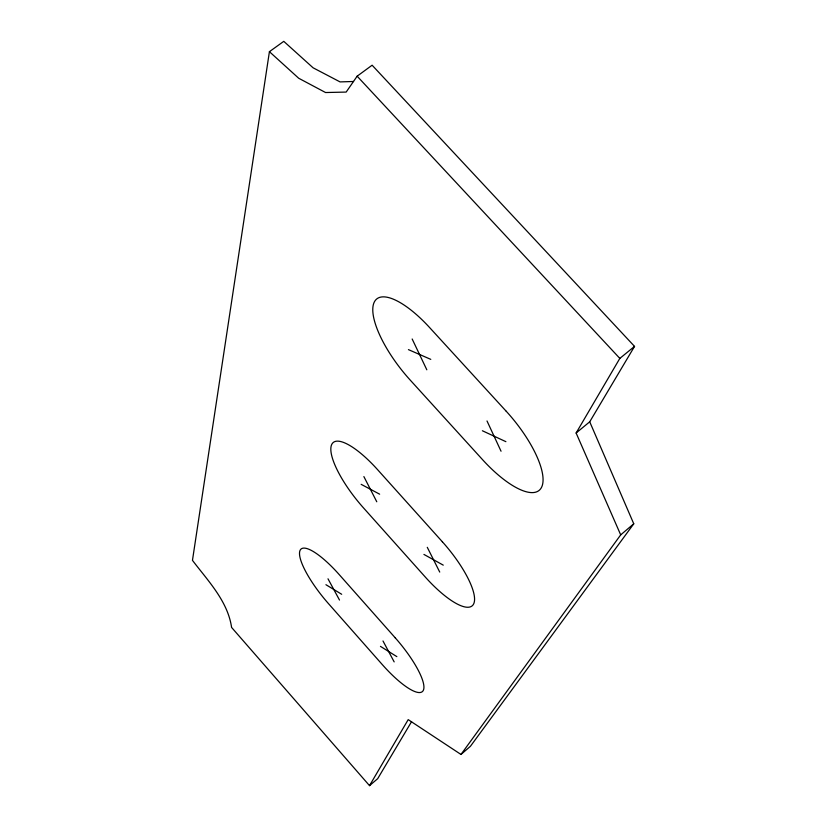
<?xml version="1.0" encoding="UTF-8"?>
<svg xmlns="http://www.w3.org/2000/svg" width="827" height="827" viewBox="0 0 827 827"><rect width="100%" height="100%" fill="white"/><g stroke="black" fill="none" stroke-linecap="round" stroke-linejoin="round"><path stroke-width="1.24" d="M353.532 81.491L340.062 81.904L313.082 67.793L283.775 41.35L269.416 51.677L192.464 560.355C207.908 580.75 227.797 601.167 231.591 627.435L369.524 785.65L377.691 778.672L411.567 721.671M369.524 785.65L408.197 719.624L460.98 754.451L470.408 746.316L633.761 523.801L589.723 421.801L634.536 346.389L372.119 65.209L357.15 76.187L346.162 92.076L325.559 92.531L298.692 78.245L269.416 51.677M460.98 754.451L620.695 534.873L576.119 433.007L619.826 358.401L634.536 346.389M620.695 534.873L633.761 523.801M576.119 433.007L589.723 421.801M408.435 349.625L430.774 359.363M482.389 430.753L505.897 441.67M361.161 484.333L379.645 494.184M423.92 554.421L443.262 565.141M325.931 584.699L341.685 594.282M380.451 646.363L396.846 656.628M357.15 76.187L619.826 358.401M327.999 578.807L339.504 600.051M382.994 640.977L394.169 661.889M363.88 476.59L376.771 501.772M427.28 547.319L439.737 572.077M412.166 338.987L426.815 369.793M487.01 420.974L501.048 451.232M506.258 411.288L429.42 327.358A70.016 24.376 51.9 0 0 373.783 303.251A70.016 24.376 51.9 0 0 410.192 380.058L482.554 459.667A70.491 24.779 50.9 0 0 541.602 487.206A70.491 24.779 50.9 0 0 506.258 411.288M442.342 541.757L377.515 469.591A59.658 17.749 51.2 0 0 331.441 445.153A59.658 17.749 51.2 0 0 363.529 507.933L425.14 576.874A60.082 17.977 50.5 0 0 473.675 603.875A60.082 17.977 50.5 0 0 442.342 541.757M395.265 637.865L339.204 574.589A52.018 13.49 50.8 0 0 299.922 550.751A52.018 13.49 50.8 0 0 328.567 603.731L382.219 664.505A52.37 13.625 50.3 0 0 423.341 690.307A52.37 13.625 50.3 0 0 395.265 637.865"/></g></svg>
